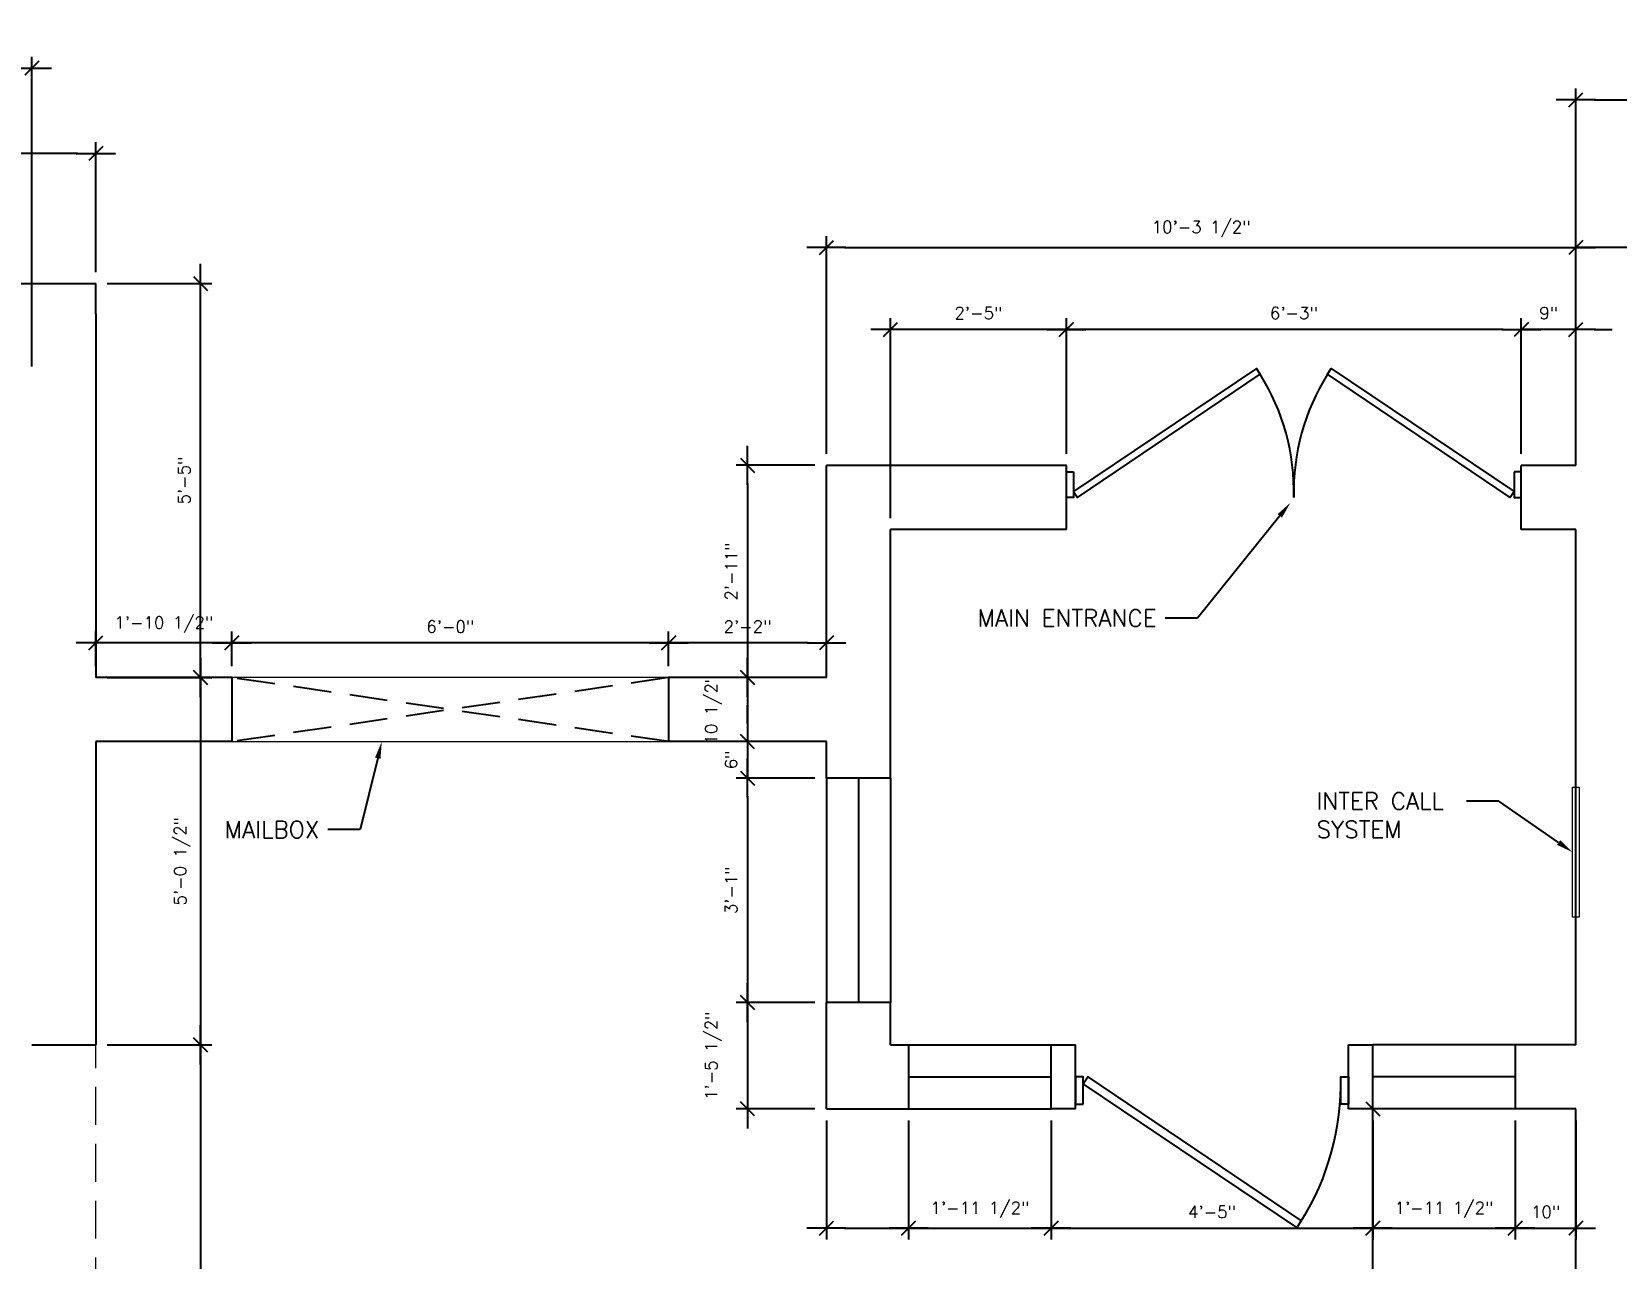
# Model space of a CAD drawing. Header units: inches. Extents: x -11160 to 9368, y -3485 to 2663.
# Drawn here: x -3535.6 to -3274.3, y -561.1 to -358.9 of the extents above; entities that cross this region are included whole.
import ezdxf
from ezdxf import colors
from ezdxf.entities.mleader import LeaderData, LeaderLine
from ezdxf.math import Vec2, Vec3

# ---------------------------------------------------------------- set-up
doc = ezdxf.new("R2010")
doc.units = ezdxf.units.IN
doc.header["$MEASUREMENT"] = 0
doc.linetypes.add('HIDDEN', pattern=[0.375, 0.25, -0.125])
for name, color, linetype in [('A-WALL', 4, 'Continuous'), ('A-WINDOW', 1, 'Continuous'), ('SM-COM-PLUMBING', 2, 'Continuous'), ('SM-FF-HATCH', 8, 'Continuous'), ('SM-RCP-TEXT', 2, 'Continuous'), ('YP-DOOR', 1, 'Continuous')]:
    doc.layers.add(name, color=color, linetype=linetype)
doc.layers.add('I-8-Gray', color=1, linetype='Continuous', lineweight=9)
doc.styles.add('SM-LEADER-00', font='romans.shx')
doc.styles.add('SMI-24', font='romans.shx', dxfattribs={"height": 2})
doc.dimstyles.new('SMI-24', dxfattribs={"dimscale": 24, "dimtxt": 2, "dimasz": 0.125, "dimexe": 0.078125, "dimexo": 0.078125, "dimgap": 0.0625, "dimtad": 1, "dimdec": 3, "dimrnd": 0.25, "dimzin": 3, "dimdsep": 46, "dimlunit": 4, "dimtxsty": 'SMI-24', "dimblk": 'SMI-thick', "dimcen": 0.09375, "dimclrd": 1, "dimclre": 1, "dimclrt": 2, "dimadec": 0, "dimazin": 0, "dimtfac": 0.09375, "dimtdec": 3, "dimtmove": 2, "dimatfit": 3, "dimfxl": 0.078125, "dimfrac": 2, "dimtolj": 1, "dimtzin": 3, "dimarcsym": 0})

# ---------------------------------------------------------------- blocks, each defined once
blk = doc.blocks.new('SMI-thick')
at = {"color": 0, "linetype": 'Continuous'}
blk.add_line((-1.078, 0), (1.078, 0), dxfattribs=at)
at = {"color": 4, "linetype": 'Continuous'}
blk.add_line((0.386, 0.386), (-0.386, -0.386), dxfattribs=at)
blk = doc.blocks.new('*D610')
at = {"layer": 'Defpoints', "color": 0, "transparency": 16777216}
for p in [(-3152.37, -370.11), (-3280.99, -394.43), (-3152.37, -394.43)]:
    blk.add_point(p, dxfattribs=at)
at = {"layer": 'SM-COM-PLUMBING', "color": 1, "lineweight": -2, "transparency": 16777216}
for p, q in [((-3280.99, -392.56), (-3280.99, -368.24)), ((-3152.37, -392.56), (-3152.37, -368.24)), ((-3277.99, -370.11), (-3155.37, -370.11))]:
    blk.add_line(p, q, dxfattribs=at)
at = {"layer": 'SM-COM-PLUMBING', "color": 1, "lineweight": -2, "transparency": 16777216, "xscale": 3, "yscale": 3, "zscale": 3, "rotation": 180}
blk.add_blockref('SMI-thick', (-3280.99, -370.11), dxfattribs=at)
at = {"layer": 'SM-COM-PLUMBING', "color": 1, "lineweight": -2, "transparency": 16777216, "xscale": 3, "yscale": 3, "zscale": 3}
blk.add_blockref('SMI-thick', (-3152.37, -370.11), dxfattribs=at)
at = {"layer": 'SM-COM-PLUMBING', "color": 2, "transparency": 16777216, "insert": (-3216.68, -367.09), "char_height": 2, "attachment_point": 5, "style": 'SMI-24'}
blk.add_mtext('\\A1;10\'-8 1/2"', dxfattribs=at)
blk = doc.blocks.new('*D612')
at = {"layer": 'Defpoints', "color": 0, "transparency": 16777216}
for p in [(-3289.99, -407.96), (-3289.99, -430.37), (-3280.99, -430.37)]:
    blk.add_point(p, dxfattribs=at)
at = {"layer": 'SM-COM-PLUMBING', "color": 1, "lineweight": -2, "transparency": 16777216}
for p, q in [((-3289.99, -428.5), (-3289.99, -406.09)), ((-3280.99, -428.5), (-3280.99, -406.09)), ((-3292.99, -407.96), (-3295.99, -407.96)), ((-3280.99, -407.96), (-3289.99, -407.96)), ((-3277.99, -407.96), (-3274.99, -407.96))]:
    blk.add_line(p, q, dxfattribs=at)
at = {"layer": 'SM-COM-PLUMBING', "color": 1, "lineweight": -2, "transparency": 16777216, "xscale": 3, "yscale": 3, "zscale": 3}
blk.add_blockref('SMI-thick', (-3289.99, -407.96), dxfattribs=at)
at = {"layer": 'SM-COM-PLUMBING', "color": 1, "lineweight": -2, "transparency": 16777216, "xscale": 3, "yscale": 3, "zscale": 3, "rotation": 180}
blk.add_blockref('SMI-thick', (-3280.99, -407.96), dxfattribs=at)
at = {"layer": 'SM-COM-PLUMBING', "color": 2, "transparency": 16777216, "insert": (-3285.49, -405.27), "char_height": 2, "attachment_point": 5, "style": 'SMI-24'}
blk.add_mtext('\\A1;9"', dxfattribs=at)
blk = doc.blocks.new('*D613')
at = {"layer": 'Defpoints', "color": 0, "transparency": 16777216}
for p in [(-3364.99, -407.96), (-3364.99, -430.37), (-3289.99, -430.37)]:
    blk.add_point(p, dxfattribs=at)
at = {"layer": 'SM-COM-PLUMBING', "color": 1, "lineweight": -2, "transparency": 16777216}
for p, q in [((-3364.99, -428.5), (-3364.99, -406.09)), ((-3289.99, -428.5), (-3289.99, -406.09)), ((-3292.99, -407.96), (-3361.99, -407.96))]:
    blk.add_line(p, q, dxfattribs=at)
at = {"layer": 'SM-COM-PLUMBING', "color": 1, "lineweight": -2, "transparency": 16777216, "xscale": 3, "yscale": 3, "zscale": 3, "rotation": 180}
blk.add_blockref('SMI-thick', (-3364.99, -407.96), dxfattribs=at)
at = {"layer": 'SM-COM-PLUMBING', "color": 1, "lineweight": -2, "transparency": 16777216, "xscale": 3, "yscale": 3, "zscale": 3}
blk.add_blockref('SMI-thick', (-3289.99, -407.96), dxfattribs=at)
at = {"layer": 'SM-COM-PLUMBING', "color": 2, "transparency": 16777216, "insert": (-3327.49, -405.27), "char_height": 2, "attachment_point": 5, "style": 'SMI-24'}
blk.add_mtext('\\A1;6\'-3"', dxfattribs=at)
blk = doc.blocks.new('*D614')
at = {"layer": 'Defpoints', "color": 0, "transparency": 16777216}
for p in [(-3393.99, -407.96), (-3364.99, -430.37), (-3393.99, -440.93)]:
    blk.add_point(p, dxfattribs=at)
at = {"layer": 'SM-COM-PLUMBING', "color": 1, "lineweight": -2, "transparency": 16777216}
for p, q in [((-3393.99, -439.06), (-3393.99, -406.09)), ((-3364.99, -428.5), (-3364.99, -406.09)), ((-3367.99, -407.96), (-3390.99, -407.96))]:
    blk.add_line(p, q, dxfattribs=at)
at = {"layer": 'SM-COM-PLUMBING', "color": 1, "lineweight": -2, "transparency": 16777216, "xscale": 3, "yscale": 3, "zscale": 3, "rotation": 180}
blk.add_blockref('SMI-thick', (-3393.99, -407.96), dxfattribs=at)
at = {"layer": 'SM-COM-PLUMBING', "color": 1, "lineweight": -2, "transparency": 16777216, "xscale": 3, "yscale": 3, "zscale": 3}
blk.add_blockref('SMI-thick', (-3364.99, -407.96), dxfattribs=at)
at = {"layer": 'SM-COM-PLUMBING', "color": 2, "transparency": 16777216, "insert": (-3379.49, -405.27), "char_height": 2, "attachment_point": 5, "style": 'SMI-24'}
blk.add_mtext('\\A1;2\'-5"', dxfattribs=at)
blk = doc.blocks.new('*D615')
at = {"layer": 'Defpoints', "color": 0, "transparency": 16777216}
for p in [(-3280.99, -394.43), (-3404.55, -430.37), (-3280.99, -430.37)]:
    blk.add_point(p, dxfattribs=at)
at = {"layer": 'SM-COM-PLUMBING', "color": 1, "lineweight": -2, "transparency": 16777216}
for p, q in [((-3404.55, -428.5), (-3404.55, -392.56)), ((-3401.55, -394.43), (-3283.99, -394.43)), ((-3280.99, -428.5), (-3280.99, -392.56))]:
    blk.add_line(p, q, dxfattribs=at)
at = {"layer": 'SM-COM-PLUMBING', "color": 1, "lineweight": -2, "transparency": 16777216, "xscale": 3, "yscale": 3, "zscale": 3, "rotation": 180}
blk.add_blockref('SMI-thick', (-3404.55, -394.43), dxfattribs=at)
at = {"layer": 'SM-COM-PLUMBING', "color": 1, "lineweight": -2, "transparency": 16777216, "xscale": 3, "yscale": 3, "zscale": 3}
blk.add_blockref('SMI-thick', (-3280.99, -394.43), dxfattribs=at)
at = {"layer": 'SM-COM-PLUMBING', "color": 2, "transparency": 16777216, "insert": (-3342.77, -391.41), "char_height": 2, "attachment_point": 5, "style": 'SMI-24'}
blk.add_mtext('\\A1;10\'-3 1/2"', dxfattribs=at)
blk = doc.blocks.new('*D616')
at = {"layer": 'Defpoints', "color": 0, "transparency": 16777216}
for p in [(-3404.55, -430.37), (-3417.55, -465.37), (-3404.55, -465.37)]:
    blk.add_point(p, dxfattribs=at)
at = {"layer": 'SM-COM-PLUMBING', "color": 1, "lineweight": -2, "transparency": 16777216}
for p, q in [((-3406.43, -430.37), (-3419.43, -430.37)), ((-3417.55, -433.37), (-3417.55, -462.37)), ((-3406.43, -465.37), (-3419.43, -465.37))]:
    blk.add_line(p, q, dxfattribs=at)
at = {"layer": 'SM-COM-PLUMBING', "color": 1, "lineweight": -2, "transparency": 16777216, "xscale": 3, "yscale": 3, "zscale": 3}
for p, rotation in [((-3417.55, -430.37), 90), ((-3417.55, -465.37), 270)]:
    blk.add_blockref('SMI-thick', p, dxfattribs=dict(at, rotation=rotation))
at = {"layer": 'SM-COM-PLUMBING', "color": 2, "transparency": 16777216, "insert": (-3420.25, -447.87), "char_height": 2, "attachment_point": 5, "rotation": 90, "style": 'SMI-24'}
blk.add_mtext('\\A1;2\'-11"', dxfattribs=at)
blk = doc.blocks.new('*D617')
at = {"layer": 'Defpoints', "color": 0, "transparency": 16777216}
for p in [(-3404.55, -465.37), (-3417.55, -475.93), (-3404.55, -475.93)]:
    blk.add_point(p, dxfattribs=at)
at = {"layer": 'SM-COM-PLUMBING', "color": 1, "lineweight": -2, "transparency": 16777216}
for p, q in [((-3406.43, -465.37), (-3419.43, -465.37)), ((-3417.55, -468.37), (-3417.55, -472.93)), ((-3406.43, -475.93), (-3419.43, -475.93))]:
    blk.add_line(p, q, dxfattribs=at)
at = {"layer": 'SM-COM-PLUMBING', "color": 1, "lineweight": -2, "transparency": 16777216, "xscale": 3, "yscale": 3, "zscale": 3}
for p, rotation in [((-3417.55, -465.37), 90), ((-3417.55, -475.93), 270)]:
    blk.add_blockref('SMI-thick', p, dxfattribs=dict(at, rotation=rotation))
at = {"layer": 'SM-COM-PLUMBING', "color": 2, "transparency": 16777216, "insert": (-3423.2, -470.65), "char_height": 2, "attachment_point": 5, "rotation": 90, "style": 'SMI-24'}
blk.add_mtext('\\A1;10 1/2"', dxfattribs=at)
blk = doc.blocks.new('*D618')
at = {"layer": 'Defpoints', "color": 0, "transparency": 16777216}
for p in [(-3404.55, -475.93), (-3417.55, -481.93), (-3404.55, -481.93)]:
    blk.add_point(p, dxfattribs=at)
at = {"layer": 'SM-COM-PLUMBING', "color": 1, "lineweight": -2, "transparency": 16777216}
for p, q in [((-3417.55, -472.93), (-3417.55, -469.93)), ((-3406.43, -475.93), (-3419.43, -475.93)), ((-3417.55, -475.93), (-3417.55, -481.93)), ((-3406.43, -481.93), (-3419.43, -481.93)), ((-3417.55, -484.93), (-3417.55, -487.93))]:
    blk.add_line(p, q, dxfattribs=at)
at = {"layer": 'SM-COM-PLUMBING', "color": 1, "lineweight": -2, "transparency": 16777216, "xscale": 3, "yscale": 3, "zscale": 3}
for p, rotation in [((-3417.55, -475.93), 270), ((-3417.55, -481.93), 90)]:
    blk.add_blockref('SMI-thick', p, dxfattribs=dict(at, rotation=rotation))
at = {"layer": 'SM-COM-PLUMBING', "color": 2, "transparency": 16777216, "insert": (-3420.25, -478.93), "char_height": 2, "attachment_point": 5, "rotation": 90, "style": 'SMI-24'}
blk.add_mtext('\\A1;6"', dxfattribs=at)
blk = doc.blocks.new('*D619')
at = {"layer": 'Defpoints', "color": 0, "transparency": 16777216}
for p in [(-3404.55, -481.93), (-3417.55, -518.93), (-3404.55, -518.93)]:
    blk.add_point(p, dxfattribs=at)
at = {"layer": 'SM-COM-PLUMBING', "color": 1, "lineweight": -2, "transparency": 16777216}
for p, q in [((-3406.43, -481.93), (-3419.43, -481.93)), ((-3417.55, -484.93), (-3417.55, -515.93)), ((-3406.43, -518.93), (-3419.43, -518.93))]:
    blk.add_line(p, q, dxfattribs=at)
at = {"layer": 'SM-COM-PLUMBING', "color": 1, "lineweight": -2, "transparency": 16777216, "xscale": 3, "yscale": 3, "zscale": 3}
for p, rotation in [((-3417.55, -481.93), 90), ((-3417.55, -518.93), 270)]:
    blk.add_blockref('SMI-thick', p, dxfattribs=dict(at, rotation=rotation))
at = {"layer": 'SM-COM-PLUMBING', "color": 2, "transparency": 16777216, "insert": (-3420.25, -500.43), "char_height": 2, "attachment_point": 5, "rotation": 90, "style": 'SMI-24'}
blk.add_mtext('\\A1;3\'-1"', dxfattribs=at)
blk = doc.blocks.new('*D620')
at = {"layer": 'Defpoints', "color": 0, "transparency": 16777216}
for p in [(-3404.55, -518.93), (-3417.55, -536.49), (-3404.55, -536.49)]:
    blk.add_point(p, dxfattribs=at)
at = {"layer": 'SM-COM-PLUMBING', "color": 1, "lineweight": -2, "transparency": 16777216}
for p, q in [((-3406.43, -518.93), (-3419.43, -518.93)), ((-3417.55, -521.93), (-3417.55, -533.49)), ((-3406.43, -536.49), (-3419.43, -536.49))]:
    blk.add_line(p, q, dxfattribs=at)
at = {"layer": 'SM-COM-PLUMBING', "color": 1, "lineweight": -2, "transparency": 16777216, "xscale": 3, "yscale": 3, "zscale": 3}
for p, rotation in [((-3417.55, -518.93), 90), ((-3417.55, -536.49), 270)]:
    blk.add_blockref('SMI-thick', p, dxfattribs=dict(at, rotation=rotation))
at = {"layer": 'SM-COM-PLUMBING', "color": 2, "transparency": 16777216, "insert": (-3423.2, -527.71), "char_height": 2, "attachment_point": 5, "rotation": 90, "style": 'SMI-24'}
blk.add_mtext('\\A1;1\'-5 1/2"', dxfattribs=at)
blk = doc.blocks.new('*D621')
at = {"layer": 'Defpoints', "color": 0, "transparency": 16777216}
for p in [(-3404.55, -536.49), (-3390.99, -536.49), (-3390.99, -556.15)]:
    blk.add_point(p, dxfattribs=at)
at = {"layer": 'SM-COM-PLUMBING', "color": 1, "lineweight": -2, "transparency": 16777216}
for p, q in [((-3404.55, -538.37), (-3404.55, -558.03)), ((-3390.99, -538.37), (-3390.99, -558.03)), ((-3401.55, -556.15), (-3393.99, -556.15))]:
    blk.add_line(p, q, dxfattribs=at)
at = {"layer": 'SM-COM-PLUMBING', "color": 1, "lineweight": -2, "transparency": 16777216, "xscale": 3, "yscale": 3, "zscale": 3, "rotation": 180}
blk.add_blockref('SMI-thick', (-3404.55, -556.15), dxfattribs=at)
at = {"layer": 'SM-COM-PLUMBING', "color": 1, "lineweight": -2, "transparency": 16777216, "xscale": 3, "yscale": 3, "zscale": 3}
blk.add_blockref('SMI-thick', (-3390.99, -556.15), dxfattribs=at)
at = {"layer": 'SM-COM-PLUMBING', "color": 2, "transparency": 16777216, "insert": (-3397.77, -564.85), "char_height": 2, "attachment_point": 5, "style": 'SMI-24'}
blk.add_mtext('\\A1;1\'-1 1/2"', dxfattribs=at)
blk = doc.blocks.new('*D622')
at = {"layer": 'Defpoints', "color": 0, "transparency": 16777216}
for p in [(-3390.99, -536.49), (-3367.49, -536.49), (-3367.49, -556.15)]:
    blk.add_point(p, dxfattribs=at)
at = {"layer": 'SM-COM-PLUMBING', "color": 1, "lineweight": -2, "transparency": 16777216}
for p, q in [((-3390.99, -538.37), (-3390.99, -558.03)), ((-3367.49, -538.37), (-3367.49, -558.03)), ((-3387.99, -556.15), (-3370.49, -556.15))]:
    blk.add_line(p, q, dxfattribs=at)
at = {"layer": 'SM-COM-PLUMBING', "color": 1, "lineweight": -2, "transparency": 16777216, "xscale": 3, "yscale": 3, "zscale": 3, "rotation": 180}
blk.add_blockref('SMI-thick', (-3390.99, -556.15), dxfattribs=at)
at = {"layer": 'SM-COM-PLUMBING', "color": 1, "lineweight": -2, "transparency": 16777216, "xscale": 3, "yscale": 3, "zscale": 3}
blk.add_blockref('SMI-thick', (-3367.49, -556.15), dxfattribs=at)
at = {"layer": 'SM-COM-PLUMBING', "color": 2, "transparency": 16777216, "insert": (-3379.24, -553.13), "char_height": 2, "attachment_point": 5, "style": 'SMI-24'}
blk.add_mtext('\\A1;1\'-11 1/2"', dxfattribs=at)
blk = doc.blocks.new('*D623')
at = {"layer": 'Defpoints', "color": 0, "transparency": 16777216}
for p in [(-3367.49, -536.49), (-3314.49, -536.49), (-3314.49, -556.15)]:
    blk.add_point(p, dxfattribs=at)
at = {"layer": 'SM-COM-PLUMBING', "color": 1, "lineweight": -2, "transparency": 16777216}
for p, q in [((-3367.49, -538.37), (-3367.49, -558.03)), ((-3314.49, -538.37), (-3314.49, -558.03)), ((-3364.49, -556.15), (-3317.49, -556.15))]:
    blk.add_line(p, q, dxfattribs=at)
at = {"layer": 'SM-COM-PLUMBING', "color": 1, "lineweight": -2, "transparency": 16777216, "xscale": 3, "yscale": 3, "zscale": 3, "rotation": 180}
blk.add_blockref('SMI-thick', (-3367.49, -556.15), dxfattribs=at)
at = {"layer": 'SM-COM-PLUMBING', "color": 1, "lineweight": -2, "transparency": 16777216, "xscale": 3, "yscale": 3, "zscale": 3}
blk.add_blockref('SMI-thick', (-3314.49, -556.15), dxfattribs=at)
at = {"layer": 'SM-COM-PLUMBING', "color": 2, "transparency": 16777216, "insert": (-3340.99, -553.46), "char_height": 2, "attachment_point": 5, "style": 'SMI-24'}
blk.add_mtext('\\A1;4\'-5"', dxfattribs=at)
blk = doc.blocks.new('*D624')
at = {"layer": 'Defpoints', "color": 0, "transparency": 16777216}
for p in [(-3314.49, -536.49), (-3290.99, -536.49), (-3290.99, -556.15)]:
    blk.add_point(p, dxfattribs=at)
at = {"layer": 'SM-COM-PLUMBING', "color": 1, "lineweight": -2, "transparency": 16777216}
for p, q in [((-3314.49, -538.37), (-3314.49, -558.03)), ((-3290.99, -538.37), (-3290.99, -558.03)), ((-3311.49, -556.15), (-3293.99, -556.15))]:
    blk.add_line(p, q, dxfattribs=at)
at = {"layer": 'SM-COM-PLUMBING', "color": 1, "lineweight": -2, "transparency": 16777216, "xscale": 3, "yscale": 3, "zscale": 3, "rotation": 180}
blk.add_blockref('SMI-thick', (-3314.49, -556.15), dxfattribs=at)
at = {"layer": 'SM-COM-PLUMBING', "color": 1, "lineweight": -2, "transparency": 16777216, "xscale": 3, "yscale": 3, "zscale": 3}
blk.add_blockref('SMI-thick', (-3290.99, -556.15), dxfattribs=at)
at = {"layer": 'SM-COM-PLUMBING', "color": 2, "transparency": 16777216, "insert": (-3302.74, -553.13), "char_height": 2, "attachment_point": 5, "style": 'SMI-24'}
blk.add_mtext('\\A1;1\'-11 1/2"', dxfattribs=at)
blk = doc.blocks.new('*D625')
at = {"layer": 'Defpoints', "color": 0, "transparency": 16777216}
for p in [(-3290.99, -536.49), (-3280.99, -536.49), (-3280.99, -556.15)]:
    blk.add_point(p, dxfattribs=at)
at = {"layer": 'SM-COM-PLUMBING', "color": 1, "lineweight": -2, "transparency": 16777216}
for p, q in [((-3290.99, -538.37), (-3290.99, -558.03)), ((-3280.99, -538.37), (-3280.99, -558.03)), ((-3287.99, -556.15), (-3283.99, -556.15))]:
    blk.add_line(p, q, dxfattribs=at)
at = {"layer": 'SM-COM-PLUMBING', "color": 1, "lineweight": -2, "transparency": 16777216, "xscale": 3, "yscale": 3, "zscale": 3, "rotation": 180}
blk.add_blockref('SMI-thick', (-3290.99, -556.15), dxfattribs=at)
at = {"layer": 'SM-COM-PLUMBING', "color": 1, "lineweight": -2, "transparency": 16777216, "xscale": 3, "yscale": 3, "zscale": 3}
blk.add_blockref('SMI-thick', (-3280.99, -556.15), dxfattribs=at)
at = {"layer": 'SM-COM-PLUMBING', "color": 2, "transparency": 16777216, "insert": (-3285.99, -553.46), "char_height": 2, "attachment_point": 5, "style": 'SMI-24'}
blk.add_mtext('\\A1;10"', dxfattribs=at)
blk = doc.blocks.new('*D626')
at = {"layer": 'Defpoints', "color": 0, "transparency": 16777216}
for p in [(-3314.49, -536.49), (-3280.99, -536.49), (-3280.99, -662.99)]:
    blk.add_point(p, dxfattribs=at)
at = {"layer": 'SM-COM-PLUMBING', "color": 1, "lineweight": -2, "transparency": 16777216}
for p, q in [((-3282.87, -536.49), (-3316.37, -536.49)), ((-3314.49, -659.99), (-3314.49, -539.49)), ((-3282.87, -662.99), (-3316.37, -662.99))]:
    blk.add_line(p, q, dxfattribs=at)
at = {"layer": 'SM-COM-PLUMBING', "color": 1, "lineweight": -2, "transparency": 16777216, "xscale": 3, "yscale": 3, "zscale": 3}
for p, rotation in [((-3314.49, -536.49), 90), ((-3314.49, -662.99), 270)]:
    blk.add_blockref('SMI-thick', p, dxfattribs=dict(at, rotation=rotation))
at = {"layer": 'SM-COM-PLUMBING', "color": 2, "transparency": 16777216, "insert": (-3317.52, -599.74), "char_height": 2, "attachment_point": 5, "rotation": 90, "style": 'SMI-24'}
blk.add_mtext('\\A1;10\'-6 1/2"', dxfattribs=at)
blk = doc.blocks.new('*D627')
at = {"layer": 'Defpoints', "color": 0, "transparency": 16777216}
for p in [(-3430.55, -459.65), (-3430.55, -465.37), (-3404.55, -465.37)]:
    blk.add_point(p, dxfattribs=at)
at = {"layer": 'SM-COM-PLUMBING', "color": 1, "lineweight": -2, "transparency": 16777216}
for p, q in [((-3430.55, -463.5), (-3430.55, -457.78)), ((-3407.55, -459.65), (-3427.55, -459.65)), ((-3404.55, -463.5), (-3404.55, -457.78))]:
    blk.add_line(p, q, dxfattribs=at)
at = {"layer": 'SM-COM-PLUMBING', "color": 1, "lineweight": -2, "transparency": 16777216, "xscale": 3, "yscale": 3, "zscale": 3, "rotation": 180}
blk.add_blockref('SMI-thick', (-3430.55, -459.65), dxfattribs=at)
at = {"layer": 'SM-COM-PLUMBING', "color": 1, "lineweight": -2, "transparency": 16777216, "xscale": 3, "yscale": 3, "zscale": 3}
blk.add_blockref('SMI-thick', (-3404.55, -459.65), dxfattribs=at)
at = {"layer": 'SM-COM-PLUMBING', "color": 2, "transparency": 16777216, "insert": (-3417.55, -456.96), "char_height": 2, "attachment_point": 5, "style": 'SMI-24'}
blk.add_mtext('\\A1;2\'-2"', dxfattribs=at)
blk = doc.blocks.new('*D628')
at = {"layer": 'Defpoints', "color": 0, "transparency": 16777216}
for p in [(-3502.55, -459.65), (-3502.55, -465.37), (-3430.55, -465.37)]:
    blk.add_point(p, dxfattribs=at)
at = {"layer": 'SM-COM-PLUMBING', "color": 1, "lineweight": -2, "transparency": 16777216}
for p, q in [((-3502.55, -463.5), (-3502.55, -457.78)), ((-3433.55, -459.65), (-3499.55, -459.65)), ((-3430.55, -463.5), (-3430.55, -457.78))]:
    blk.add_line(p, q, dxfattribs=at)
at = {"layer": 'SM-COM-PLUMBING', "color": 1, "lineweight": -2, "transparency": 16777216, "xscale": 3, "yscale": 3, "zscale": 3, "rotation": 180}
blk.add_blockref('SMI-thick', (-3502.55, -459.65), dxfattribs=at)
at = {"layer": 'SM-COM-PLUMBING', "color": 1, "lineweight": -2, "transparency": 16777216, "xscale": 3, "yscale": 3, "zscale": 3}
blk.add_blockref('SMI-thick', (-3430.55, -459.65), dxfattribs=at)
at = {"layer": 'SM-COM-PLUMBING', "color": 2, "transparency": 16777216, "insert": (-3466.55, -456.96), "char_height": 2, "attachment_point": 5, "style": 'SMI-24'}
blk.add_mtext('\\A1;6\'-0"', dxfattribs=at)
blk = doc.blocks.new('*D629')
at = {"layer": 'Defpoints', "color": 0, "transparency": 16777216}
for p in [(-3524.99, -459.65), (-3524.99, -465.37), (-3502.55, -465.37)]:
    blk.add_point(p, dxfattribs=at)
at = {"layer": 'SM-COM-PLUMBING', "color": 1, "lineweight": -2, "transparency": 16777216}
for p, q in [((-3524.99, -463.5), (-3524.99, -457.78)), ((-3505.55, -459.65), (-3521.99, -459.65)), ((-3502.55, -463.5), (-3502.55, -457.78))]:
    blk.add_line(p, q, dxfattribs=at)
at = {"layer": 'SM-COM-PLUMBING', "color": 1, "lineweight": -2, "transparency": 16777216, "xscale": 3, "yscale": 3, "zscale": 3, "rotation": 180}
blk.add_blockref('SMI-thick', (-3524.99, -459.65), dxfattribs=at)
at = {"layer": 'SM-COM-PLUMBING', "color": 1, "lineweight": -2, "transparency": 16777216, "xscale": 3, "yscale": 3, "zscale": 3}
blk.add_blockref('SMI-thick', (-3502.55, -459.65), dxfattribs=at)
at = {"layer": 'SM-COM-PLUMBING', "color": 2, "transparency": 16777216, "insert": (-3513.77, -456.63), "char_height": 2, "attachment_point": 5, "style": 'SMI-24'}
blk.add_mtext('\\A1;1\'-10 1/2"', dxfattribs=at)
blk = doc.blocks.new('*D630')
at = {"layer": 'Defpoints', "color": 0, "transparency": 16777216}
for p in [(-3524.99, -400.37), (-3507.72, -400.37), (-3524.99, -465.37)]:
    blk.add_point(p, dxfattribs=at)
at = {"layer": 'SM-COM-PLUMBING', "color": 1, "lineweight": -2, "transparency": 16777216}
for p, q in [((-3523.12, -400.37), (-3505.84, -400.37)), ((-3507.72, -462.37), (-3507.72, -403.37)), ((-3523.12, -465.37), (-3505.84, -465.37))]:
    blk.add_line(p, q, dxfattribs=at)
at = {"layer": 'SM-COM-PLUMBING', "color": 1, "lineweight": -2, "transparency": 16777216, "xscale": 3, "yscale": 3, "zscale": 3}
for p, rotation in [((-3507.72, -400.37), 90), ((-3507.72, -465.37), 270)]:
    blk.add_blockref('SMI-thick', p, dxfattribs=dict(at, rotation=rotation))
at = {"layer": 'SM-COM-PLUMBING', "color": 2, "transparency": 16777216, "insert": (-3510.41, -432.87), "char_height": 2, "attachment_point": 5, "rotation": 90, "style": 'SMI-24'}
blk.add_mtext('\\A1;5\'-5"', dxfattribs=at)
blk = doc.blocks.new('*D631')
at = {"layer": 'Defpoints', "color": 0, "transparency": 16777216}
for p in [(-3524.99, -465.37), (-3524.99, -525.93), (-3507.72, -525.93)]:
    blk.add_point(p, dxfattribs=at)
at = {"layer": 'SM-COM-PLUMBING', "color": 1, "lineweight": -2, "transparency": 16777216}
for p, q in [((-3523.12, -465.37), (-3505.84, -465.37)), ((-3507.72, -468.37), (-3507.72, -522.93)), ((-3523.12, -525.93), (-3505.84, -525.93))]:
    blk.add_line(p, q, dxfattribs=at)
at = {"layer": 'SM-COM-PLUMBING', "color": 1, "lineweight": -2, "transparency": 16777216, "xscale": 3, "yscale": 3, "zscale": 3}
for p, rotation in [((-3507.72, -465.37), 90), ((-3507.72, -525.93), 270)]:
    blk.add_blockref('SMI-thick', p, dxfattribs=dict(at, rotation=rotation))
at = {"layer": 'SM-COM-PLUMBING', "color": 2, "transparency": 16777216, "insert": (-3510.74, -495.65), "char_height": 2, "attachment_point": 5, "rotation": 90, "style": 'SMI-24'}
blk.add_mtext('\\A1;5\'-0 1/2"', dxfattribs=at)
blk = doc.blocks.new('*D632')
at = {"layer": 'Defpoints', "color": 0, "transparency": 16777216}
for p in [(-3524.99, -525.93), (-3524.99, -623.49), (-3507.72, -623.49)]:
    blk.add_point(p, dxfattribs=at)
at = {"layer": 'SM-COM-PLUMBING', "color": 1, "lineweight": -2, "transparency": 16777216}
for p, q in [((-3523.12, -525.93), (-3505.84, -525.93)), ((-3507.72, -528.93), (-3507.72, -620.49)), ((-3523.12, -623.49), (-3505.84, -623.49))]:
    blk.add_line(p, q, dxfattribs=at)
at = {"layer": 'SM-COM-PLUMBING', "color": 1, "lineweight": -2, "transparency": 16777216, "xscale": 3, "yscale": 3, "zscale": 3}
for p, rotation in [((-3507.72, -525.93), 90), ((-3507.72, -623.49), 270)]:
    blk.add_blockref('SMI-thick', p, dxfattribs=dict(at, rotation=rotation))
at = {"layer": 'SM-COM-PLUMBING', "color": 2, "transparency": 16777216, "insert": (-3510.74, -574.71), "char_height": 2, "attachment_point": 5, "rotation": 90, "style": 'SMI-24'}
blk.add_mtext('\\A1;8\'-1 1/2"', dxfattribs=at)
blk = doc.blocks.new('*D635')
at = {"layer": 'Defpoints', "color": 0, "transparency": 16777216}
for p in [(-3765.39, -378.97), (-3765.39, -400.37), (-3524.99, -400.37)]:
    blk.add_point(p, dxfattribs=at)
at = {"layer": 'SM-COM-PLUMBING', "color": 1, "lineweight": -2, "transparency": 16777216}
for p, q in [((-3765.39, -398.5), (-3765.39, -377.1)), ((-3524.99, -398.5), (-3524.99, -377.1)), ((-3527.99, -378.97), (-3762.39, -378.97))]:
    blk.add_line(p, q, dxfattribs=at)
at = {"layer": 'SM-COM-PLUMBING', "color": 1, "lineweight": -2, "transparency": 16777216, "xscale": 3, "yscale": 3, "zscale": 3, "rotation": 180}
blk.add_blockref('SMI-thick', (-3765.39, -378.97), dxfattribs=at)
at = {"layer": 'SM-COM-PLUMBING', "color": 1, "lineweight": -2, "transparency": 16777216, "xscale": 3, "yscale": 3, "zscale": 3}
blk.add_blockref('SMI-thick', (-3524.99, -378.97), dxfattribs=at)
at = {"layer": 'SM-COM-PLUMBING', "color": 2, "transparency": 16777216, "insert": (-3645.19, -375.95), "char_height": 2, "attachment_point": 5, "style": 'SMI-24'}
blk.add_mtext('\\A1;20\'-0 1/2"', dxfattribs=at)
blk = doc.blocks.new('*D644')
at = {"layer": 'Defpoints', "color": 0, "transparency": 16777216}
for p in [(-3535.55, -364.87), (-5042.28, -410.93), (-3535.55, -415.93)]:
    blk.add_point(p, dxfattribs=at)
at = {"layer": 'SM-COM-PLUMBING', "color": 1, "lineweight": -2, "transparency": 16777216}
for p, q in [((-5042.28, -409.06), (-5042.28, -363)), ((-3535.55, -414.06), (-3535.55, -363)), ((-5039.28, -364.87), (-3538.55, -364.87))]:
    blk.add_line(p, q, dxfattribs=at)
at = {"layer": 'SM-COM-PLUMBING', "color": 1, "lineweight": -2, "transparency": 16777216, "xscale": 3, "yscale": 3, "zscale": 3, "rotation": 180}
blk.add_blockref('SMI-thick', (-5042.28, -364.87), dxfattribs=at)
at = {"layer": 'SM-COM-PLUMBING', "color": 1, "lineweight": -2, "transparency": 16777216, "xscale": 3, "yscale": 3, "zscale": 3}
blk.add_blockref('SMI-thick', (-3535.55, -364.87), dxfattribs=at)
at = {"layer": 'SM-COM-PLUMBING', "color": 2, "transparency": 16777216, "insert": (-4288.92, -361.85), "char_height": 2, "attachment_point": 5, "style": 'SMI-24'}
blk.add_mtext('\\A1;125\'-6 3/4"', dxfattribs=at)

msp = doc.modelspace()

# ---------------------------------------------------------------- linework, layer by layer
at = {"layer": 'A-WALL'}
for p, q in [((-3280.99357, -430.3707), (-3280.99357, -394.43177)), ((-3222.4325, -394.43177), (-3280.99357, -394.43177)), ((-3765.38702, -400.3707), (-3524.99357, -400.3707)), ((-3524.99357, -405.3707), (-3524.99357, -400.3707)), ((-3524.99357, -405.3707), (-3524.99357, -465.3707)), ((-3524.99357, -405.3707), (-3524.99357, -405.3707)), ((-3364.99357, -430.3707), (-3404.55464, -430.3707)), ((-3404.55464, -465.3707), (-3404.55464, -430.3707)), ((-3364.99357, -440.93177), (-3364.99357, -430.3707)), ((-3280.99357, -430.3707), (-3289.99357, -430.3707)), ((-3289.99357, -440.93177), (-3289.99357, -430.3707)), ((-3364.99357, -440.93177), (-3393.99357, -440.93177)), ((-3393.99357, -481.93177), (-3393.99357, -440.93177)), ((-3280.99357, -440.93177), (-3289.99357, -440.93177)), ((-3280.99357, -525.93177), (-3280.99357, -440.93177)), ((-3502.55464, -465.3707), (-3524.99357, -465.3707)), ((-3502.55464, -465.3707), (-3502.55464, -475.93177)), ((-3404.55464, -465.3707), (-3430.55464, -465.3707)), ((-3430.55464, -465.3707), (-3430.55464, -475.93177)), ((-3502.55464, -475.93177), (-3524.99357, -475.93177)), ((-3524.99357, -475.93177), (-3524.99357, -525.93177)), ((-3404.55464, -475.93177), (-3430.55464, -475.93177)), ((-3404.55464, -481.93177), (-3404.55464, -475.93177)), ((-3393.99357, -481.93177), (-3404.55464, -481.93177)), ((-3393.99357, -518.93177), (-3404.55464, -518.93177)), ((-3404.55464, -536.49284), (-3404.55464, -518.93177)), ((-3393.99357, -525.93177), (-3393.99357, -518.93177)), ((-3535.55464, -525.93177), (-3524.99357, -525.93177)), ((-3393.99357, -525.93177), (-3390.99357, -525.93177)), ((-3390.99357, -525.93177), (-3390.99357, -536.49284)), ((-3367.49357, -536.49284), (-3367.49357, -525.93177)), ((-3367.49357, -525.93177), (-3363.49357, -525.93177)), ((-3363.49357, -536.49284), (-3363.49357, -525.93177)), ((-3318.49357, -536.49284), (-3318.49357, -525.93177)), ((-3318.49357, -525.93177), (-3314.49357, -525.93177)), ((-3314.49357, -536.49284), (-3314.49357, -525.93177)), ((-3280.99357, -525.93177), (-3290.99357, -525.93177)), ((-3290.99357, -525.93177), (-3290.99357, -536.49284)), ((-3404.55464, -536.49284), (-3390.99357, -536.49284)), ((-3363.49357, -536.49284), (-3367.49357, -536.49284)), ((-3314.49357, -536.49284), (-3318.49357, -536.49284)), ((-3280.99357, -536.49284), (-3290.99357, -536.49284)), ((-3280.99357, -662.99284), (-3280.99357, -536.49284))]:
    msp.add_line(p, q, dxfattribs=at)
at = {"layer": 'A-WALL', "color": 8}
for centre, radius, start, end in [((-3363.87153, -434.68689), 36.39074, 358.4814908, 32.1282195), ((-3291.11561, -434.68689), 36.39074, 147.8717805, 181.5185092), ((-3362.29745, -532.33983), 42.54815, 327.8717805, 1.5185092)]:
    msp.add_arc(centre, radius, start, end, dxfattribs=at)
at = {"layer": 'A-WINDOW', "color": 3}
for points in [[(-3363.80728, -431.46589), (-3363.80728, -435.65124), (-3364.99357, -435.65124), (-3364.99357, -431.46589)], [(-3291.17985, -431.46589), (-3291.17985, -435.65124), (-3289.99357, -435.65124), (-3289.99357, -431.46589)], [(-3362.22233, -535.69737), (-3362.22233, -531.21231), (-3363.49357, -531.21231), (-3363.49357, -535.69737)], [(-3319.76481, -535.69738), (-3319.76481, -531.21231), (-3318.49357, -531.21231), (-3318.49357, -535.69738)]]:
    msp.add_lwpolyline(points, close=True, dxfattribs=at)
at = {"layer": 'I-8-Gray', "linetype": 'HIDDEN', "ltscale": 25}
msp.add_line((-3524.99357, -623.49284), (-3524.99357, -525.93177), dxfattribs=at)
at = {"layer": 'I-8-Gray'}
for points in [[(-3502.55464, -475.93177), (-3430.55464, -475.93177), (-3430.55464, -465.3707), (-3502.55464, -465.3707)], [(-3281.54008, -504.89073), (-3281.54008, -483.43177), (-3280.44706, -483.43177), (-3280.44706, -504.89073)]]:
    msp.add_lwpolyline(points, close=True, dxfattribs=at)
at = {"layer": 'SM-FF-HATCH', "linetype": 'HIDDEN', "ltscale": 25}
for p, q in [((-3430.55464, -465.3707), (-3502.55464, -475.93177)), ((-3430.55464, -475.93177), (-3502.55464, -465.3707))]:
    msp.add_line(p, q, dxfattribs=at)
at = {"layer": 'YP-DOOR'}
for p, q in [((-3404.55464, -481.93177), (-3404.55464, -518.93177)), ((-3399.2741, -481.93177), (-3399.2741, -518.93177)), ((-3393.99357, -481.93177), (-3393.99357, -518.93177)), ((-3390.99357, -525.93177), (-3367.49357, -525.93177)), ((-3290.99357, -525.93177), (-3314.49357, -525.93177)), ((-3390.99357, -531.21231), (-3367.49357, -531.21231)), ((-3290.99357, -531.21231), (-3314.49357, -531.21231)), ((-3390.99357, -536.49284), (-3367.49357, -536.49284)), ((-3290.99357, -536.49284), (-3314.49357, -536.49284))]:
    msp.add_line(p, q, dxfattribs=at)
for points in [[(-3363.80728, -434.68097), (-3363.15421, -435.65124), (-3333.05366, -415.33372), (-3333.67083, -414.39649)], [(-3291.17985, -434.68097), (-3291.83293, -435.65124), (-3321.93347, -415.33372), (-3321.31631, -414.39649)], [(-3362.22233, -532.34674), (-3361.45876, -531.21231), (-3326.26511, -554.96761), (-3326.9867, -556.06342)]]:
    msp.add_lwpolyline(points, close=True, dxfattribs=at)

# ---------------------------------------------------------------- dimensions: what is measured, and where the dimension line sits
at = {"layer": 'SM-COM-PLUMBING'}
for base, p1, p2, picture, middle in [((-3535.55464, -364.87491), (-5042.28121, -410.93177), (-3535.55464, -415.93177), '*D644', (-4288.91793, -361.8511)), ((-3152.37143, -370.11244), (-3280.99357, -394.43177), (-3152.37143, -394.43177), '*D610', (-3216.6825, -367.08863)), ((-3765.38702, -378.97382), (-3524.99357, -400.3707), (-3765.38702, -400.3707), '*D635', (-3645.19029, -375.95001)), ((-3280.99357, -394.43177), (-3404.55464, -430.3707), (-3280.99357, -430.3707), '*D615', (-3342.7741, -391.40796)), ((-3393.99357, -407.96215), (-3364.99357, -430.3707), (-3393.99357, -440.93177), '*D614', (-3379.49357, -405.27167)), ((-3364.99357, -407.96215), (-3289.99357, -430.3707), (-3364.99357, -430.3707), '*D613', (-3327.49357, -405.27167)), ((-3289.99357, -407.96215), (-3280.99357, -430.3707), (-3289.99357, -430.3707), '*D612', (-3285.49357, -405.27167)), ((-3524.99357, -459.65225), (-3502.55464, -465.3707), (-3524.99357, -465.3707), '*D629', (-3513.7741, -456.62844)), ((-3502.55464, -459.65225), (-3430.55464, -465.3707), (-3502.55464, -465.3707), '*D628', (-3466.55464, -456.96177)), ((-3430.55464, -459.65225), (-3404.55464, -465.3707), (-3430.55464, -465.3707), '*D627', (-3417.55464, -456.96177)), ((-3390.99357, -556.15235), (-3404.55464, -536.49284), (-3390.99357, -536.49284), '*D621', (-3397.7741, -564.84878)), ((-3367.49357, -556.15235), (-3390.99357, -536.49284), (-3367.49357, -536.49284), '*D622', (-3379.24357, -553.12854)), ((-3314.49357, -556.15235), (-3367.49357, -536.49284), (-3314.49357, -536.49284), '*D623', (-3340.99357, -553.46188)), ((-3290.99357, -556.15235), (-3314.49357, -536.49284), (-3290.99357, -536.49284), '*D624', (-3302.74357, -553.12854)), ((-3280.99357, -556.15235), (-3290.99357, -536.49284), (-3280.99357, -536.49284), '*D625', (-3285.99357, -553.46188))]:
    dim = msp.add_linear_dim(base=base, p1=p1, p2=p2, dimstyle='SMI-24', dxfattribs=at)
    dim.commit()
    dim.dimension.update_dxf_attribs({"geometry": picture, "text_midpoint": middle})
for base, p1, p2, picture, middle in [((-3507.71883, -400.3707), (-3524.99357, -465.3707), (-3524.99357, -400.3707), '*D630', (-3510.4093, -432.8707)), ((-3417.55464, -465.3707), (-3404.55464, -430.3707), (-3404.55464, -465.3707), '*D616', (-3420.24511, -447.8707)), ((-3507.71883, -525.93177), (-3524.99357, -465.3707), (-3524.99357, -525.93177), '*D631', (-3510.74264, -495.65124)), ((-3417.55464, -475.93177), (-3404.55464, -465.3707), (-3404.55464, -475.93177), '*D617', (-3423.20345, -470.65124)), ((-3417.55464, -481.93177), (-3404.55464, -475.93177), (-3404.55464, -481.93177), '*D618', (-3420.24511, -478.93177)), ((-3417.55464, -518.93177), (-3404.55464, -481.93177), (-3404.55464, -518.93177), '*D619', (-3420.24511, -500.43177)), ((-3417.55464, -536.49284), (-3404.55464, -518.93177), (-3404.55464, -536.49284), '*D620', (-3423.20345, -527.71231)), ((-3507.71883, -623.49284), (-3524.99357, -525.93177), (-3524.99357, -623.49284), '*D632', (-3510.74264, -574.71231)), ((-3314.49357, -536.49284), (-3280.99357, -662.99284), (-3280.99357, -536.49284), '*D626', (-3317.51738, -599.74284))]:
    dim = msp.add_linear_dim(base=base, p1=p1, p2=p2, angle=90, dimstyle='SMI-24', dxfattribs=at)
    dim.commit()
    dim.dimension.update_dxf_attribs({"geometry": picture, "text_midpoint": middle})

# ---------------------------------------------------------------- leaders
at = {"layer": 'SM-RCP-TEXT'}
ml = msp.add_multileader_mtext('Standard', dxfattribs=at)
ml.set_content('CORRIDOR', color=256, style='SM-LEADER-00')
ml.set_leader_properties(color=1)
ml.build(insert=Vec2(0, 0))
ml.multileader.update_dxf_attribs({"dogleg_length": 3, "arrow_head_size": 2.8, "scale": 50})
ctx = ml.context
ctx.base_point, ctx.scale, ctx.char_height, ctx.arrow_head_size, ctx.landing_gap_size, ctx.plane_origin = Vec3(-4346.37721, -439.08631), 50, 2.8, 2.8, 1.4, Vec3(-4378.54859, -421.23831)
notes = []
notes.append((ctx, [(1, (1, 1, 0), (-4316.47063, -439.08631), (-1, 0), 6.97325, [(0, [(-4344.86744, -428.04684)], 0, []), (1, [(-4324.26641, -450.09087)], 0, [])])]))
ctx.mtext.insert, ctx.mtext.rotation, ctx.mtext.width, ctx.mtext.flow_direction = Vec3(-4344.97721, -437.68631), 6.283185307, 57.3412941, 5
ml = msp.add_multileader_mtext('Standard', dxfattribs=at)
ml.set_content("CEILING HEIGHT {\\A1;\\Farchand|c0;\\W0.8;\\C2;84''}", color=256, style='SM-LEADER-00')
ml.set_leader_properties(color=1)
ml.build(insert=Vec2(0, 0))
ml.multileader.update_dxf_attribs({"dogleg_length": 3, "arrow_head_size": 2.8, "scale": 50})
ctx = ml.context
ctx.base_point, ctx.scale, ctx.char_height, ctx.arrow_head_size, ctx.landing_gap_size, ctx.plane_origin = Vec3(-4266.33411, -440.07004), 50, 2.8, 2.8, 1.4, Vec3(-4302.47874, -422.22204)
notes.append((ctx, [(1, (1, 1, 0), (-4220.02744, -440.07004), (-1, 0), 3, [(0, [(-4268.79759, -429.03057)], 0, []), (1, [(-4234.52034, -451.99212)], 0, [])])]))
ctx.mtext.insert, ctx.mtext.rotation, ctx.mtext.width, ctx.mtext.flow_direction = Vec3(-4264.93411, -438.67004), 6.283185307, 57.3412941, 5
ml = msp.add_multileader_mtext('Standard', dxfattribs=at)
ml.set_content('MAIN ENTRANCE ', color=256, style='SM-LEADER-00')
ml.set_leader_properties(color=1)
ml.build(insert=Vec2(0, 0))
ml.multileader.update_dxf_attribs({"dogleg_length": 3, "arrow_head_size": 2.8, "scale": 50})
ctx = ml.context
ctx.base_point, ctx.scale, ctx.char_height, ctx.arrow_head_size, ctx.landing_gap_size, ctx.plane_origin = Vec3(-3384.17277, -455.56039), 50, 2.8, 2.8, 1.4, Vec3(-3303.97664, -437.71239)
ctx.text_align_type = 2
notes.append((ctx, [(0, (1, 1, 0), (-3343.36147, -455.56039), (-1, 0), 5.34463, [(0, [(-3328.04684, -436.52815)], 0, [])])]))
ctx.mtext.insert, ctx.mtext.width, ctx.mtext.alignment, ctx.mtext.flow_direction = Vec3(-3350.1061, -454.16039), 57.3412941, 3, 5
ml = msp.add_multileader_mtext('Standard', dxfattribs=at)
ml.set_content('BOILER ROOM DOOR', color=256, style='SM-LEADER-00')
ml.set_leader_properties(color=1)
ml.build(insert=Vec2(0, 0))
ml.multileader.update_dxf_attribs({"dogleg_length": 3, "arrow_head_size": 2.8, "scale": 50})
ctx = ml.context
ctx.base_point, ctx.scale, ctx.char_height, ctx.arrow_head_size, ctx.landing_gap_size, ctx.plane_origin = Vec3(-603.82387, -459.64546), 50, 2.8, 2.8, 1.4, Vec3(-333.44919, -441.79746)
ctx.text_align_type = 2
notes.append((ctx, [(0, (1, 1, 0), (-553.27923, -459.64546), (-1, 0), 5.34463, [(0, [(-537.96461, -440.61322)], 0, [])])]))
ctx.mtext.insert, ctx.mtext.width, ctx.mtext.alignment, ctx.mtext.flow_direction = Vec3(-560.02387, -458.24546), 57.3412941, 3, 5
ml = msp.add_multileader_mtext('Standard', dxfattribs=at)
ml.set_content('MAILBOX ', color=256, style='SM-LEADER-00')
ml.set_leader_properties(color=1)
ml.build(insert=Vec2(0, 0))
ml.multileader.update_dxf_attribs({"dogleg_length": 3, "arrow_head_size": 2.8, "scale": 50})
ctx = ml.context
ctx.base_point, ctx.scale, ctx.char_height, ctx.arrow_head_size, ctx.landing_gap_size, ctx.plane_origin = Vec3(-3505.92907, -490.43352), 50, 2.8, 2.8, 1.4, Vec3(-3448.78653, -472.58552)
ctx.text_align_type = 2
notes.append((ctx, [(0, (1, 1, 0), (-3481.38443, -490.43352), (-1, 0), 5.34463, [(0, [(-3477.83739, -475.93177)], 0, [])])]))
ctx.mtext.insert, ctx.mtext.width, ctx.mtext.alignment, ctx.mtext.flow_direction = Vec3(-3488.12907, -489.03352), 57.3412941, 3, 5
ml = msp.add_multileader_mtext('Standard', dxfattribs=at)
ml.set_content('ELECTRICAL', color=256, style='SM-LEADER-00')
ml.set_leader_properties(color=1)
ml.build(insert=Vec2(0, 0))
ml.multileader.update_dxf_attribs({"dogleg_length": 3, "arrow_head_size": 2.8, "scale": 50})
ctx = ml.context
ctx.base_point, ctx.scale, ctx.char_height, ctx.arrow_head_size, ctx.landing_gap_size, ctx.plane_origin = Vec3(-4679.52888, -496.42549), 50, 2.8, 2.8, 1.4, Vec3(-4711.70026, -478.57749)
notes.append((ctx, [(1, (1, 1, 0), (-4646.82229, -496.42549), (-1, 0), 6.97325, [(0, [(-4678.01911, -485.38603)], 0, []), (1, [(-4660.0049, -509.52972)], 0, [])])]))
ctx.mtext.insert, ctx.mtext.rotation, ctx.mtext.width, ctx.mtext.flow_direction = Vec3(-4678.12888, -495.02549), 6.283185307, 57.3412941, 5
ml = msp.add_multileader_mtext('Standard', dxfattribs=at)
ml.set_content('INTER CALL \\PSYSTEM ', color=256, style='SM-LEADER-00')
ml.set_leader_properties(color=1)
ml.build(insert=Vec2(0, 0))
ml.multileader.update_dxf_attribs({"dogleg_length": 3, "arrow_head_size": 2.8, "scale": 50})
ctx = ml.context
ctx.base_point, ctx.scale, ctx.char_height, ctx.arrow_head_size, ctx.landing_gap_size, ctx.plane_origin = Vec3(-3325.14754, -485.73468), 50, 2.8, 2.8, 1.4, Vec3(-3369.877, -467.88668)
notes.append((ctx, [(1, (1, 1, 0), (-3293.66957, -485.73468), (-1, 0), 5.34463, [(0, [(-3281.54008, -494.16125)], 0, [])])]))
ctx.mtext.insert, ctx.mtext.rotation, ctx.mtext.width, ctx.mtext.flow_direction = Vec3(-3323.74754, -484.33468), 6.283185307, 57.3412941, 5
ml = msp.add_multileader_mtext('Standard', dxfattribs=at)
ml.set_content('ELEVATOR', color=256, style='SM-LEADER-00')
ml.set_leader_properties(color=1)
ml.build(insert=Vec2(0, 0))
ml.multileader.update_dxf_attribs({"dogleg_length": 3, "arrow_head_size": 2.8, "scale": 50})
ctx = ml.context
ctx.base_point, ctx.scale, ctx.char_height, ctx.arrow_head_size, ctx.landing_gap_size, ctx.plane_origin = Vec3(-3643.94701, -541.92635), 50, 2.8, 2.8, 1.4, Vec3(-3680.09164, -524.07835)
notes.append((ctx, [(1, (1, 1, 0), (-3619.08034, -541.92635), (-1, 0), 3, [(0, [(-3646.41049, -530.88689)], 0, []), (1, [(-3625.45438, -552.34509)], 0, [])])]))
ctx.mtext.insert, ctx.mtext.rotation, ctx.mtext.width, ctx.mtext.flow_direction = Vec3(-3642.54701, -540.52635), 6.283185307, 57.3412941, 5
for ctx, leaders in notes:
    for number, flags, end, landing, length, lines in leaders:
        leader = LeaderData()
        leader.index, (leader.has_last_leader_line, leader.has_dogleg_vector, leader.attachment_direction) = number, flags
        leader.last_leader_point, leader.dogleg_vector, leader.dogleg_length = Vec3(end), Vec3(landing), length
        for number, points, colour, breaks in lines:
            line = LeaderLine()
            line.index, line.vertices, line.color, line.breaks = number, Vec3.list(points), colors.encode_raw_color(colour), breaks
            leader.lines.append(line)
        ctx.leaders.append(leader)

doc.saveas('drawing.dxf')
